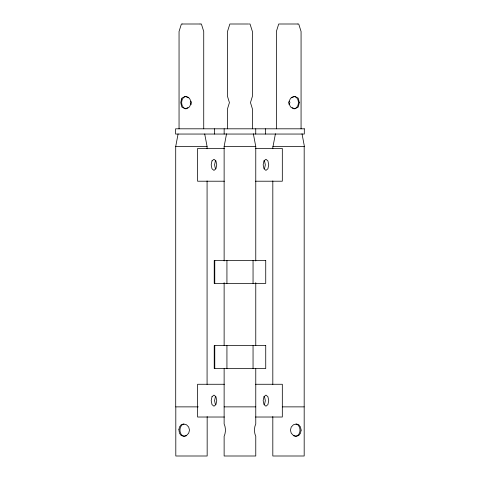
<?xml version="1.0" encoding="UTF-8"?>
<svg xmlns="http://www.w3.org/2000/svg" width="480" height="480" viewBox="0 0 480 480"><rect width="100%" height="100%" fill="white"/><g stroke="black" fill="none" stroke-linecap="round" stroke-linejoin="round"><path stroke-width="0.72" d="M255.768 368.712L255.768 423.954C254.04 427.566 254.04 432.684 255.768 436.296L255.768 456L224.13 456L224.13 436.296C225.852 432.684 225.852 427.566 224.13 423.954L224.13 368.712M224.13 345.516L224.13 282.666M224.13 260.97L224.13 146.49L226.554 133.758M272.814 416.55L272.814 456L304.182 456L304.182 146.49M198.3 406.872L175.71 406.872L175.71 146.49L178.08 133.968M273.018 146.49L275.43 133.758M215.4 160.896L214.59 164.832L215.4 168.774M215.4 396.714L214.59 400.65L215.4 404.586M264.51 168.774L265.326 164.832L264.51 160.896M264.51 404.586L265.326 400.65L264.51 396.714M190.848 101.346L190.224 102.606L191.16 104.49M289.032 104.49L289.968 102.606L289.344 101.346M186.054 96.384C180.186 97.344 180.186 107.868 186.054 108.828L188.028 107.982M291.348 97.512L293.328 96.666M183.93 424.164L182.16 424.782C179.184 427.428 179.184 432.828 182.16 435.468L184.518 436.296M295.428 436.296L297.792 435.468C300.774 432.828 300.774 427.422 297.792 424.782L296.016 424.164M185.112 436.128L186.306 435.798M182.664 24L181.398 24L179.052 31.482L179.052 128.808M182.814 24L199.968 24M200.124 24L201.39 24L203.73 31.482L203.73 128.808M248.598 24L229.866 24L227.502 31.482L227.502 96.384L229.422 102.606L227.502 108.828L227.502 128.808M249.258 24L250.026 24L252.396 31.482L252.396 96.384L250.47 102.606L252.396 108.828L252.396 128.808M297.306 24L278.712 24L276.366 31.482L276.366 128.808M297.486 24L298.722 24L301.068 31.482L301.068 128.808M175.71 146.49L207.078 146.49L207.078 148.74M224.13 146.49L255.768 146.49L255.768 260.97M224.388 148.458L197.592 148.458L197.592 181.212L224.388 181.212M255.522 148.458L282.318 148.458L282.318 181.212L255.522 181.212M224.388 384.27L197.592 384.27L197.592 417.024L224.388 417.024M255.522 384.27L282.318 384.27L282.318 417.024L255.522 417.024M224.13 406.872L255.768 406.872M282.33 406.872L304.182 406.872M293.64 435.798L294.828 436.128M292.008 107.982L293.988 108.828C299.892 107.886 299.892 97.32 293.988 96.384M186.708 96.666L188.682 97.512M302.004 133.758L304.416 146.49L272.814 146.49L272.814 148.74M253.338 133.758L255.768 146.49M204.708 133.968L207.078 146.49M272.814 180.912L272.814 384.426M265.476 128.808L265.476 134.046M255.768 282.666L255.768 345.516M255.738 128.808L255.738 134.046M253.05 260.472L253.05 283.398M253.05 345.624L253.05 368.55M226.932 260.472L226.932 283.398M226.932 345.624L226.932 368.55M224.154 128.808L224.154 134.046M214.77 260.472L214.77 283.398M214.77 345.624L214.77 368.55M214.416 128.808L214.416 134.046M207.078 180.912L207.078 384.426M207.162 416.55L207.162 456L175.806 456L175.806 406.872M178.902 429.69L179.448 433.212L181.17 435.468L183.528 436.296L186.504 435.468L188.682 433.212L189.51 430.128L188.682 427.038L186.504 424.782L183.528 423.954L181.17 424.782L179.448 427.038L178.902 429.69M301.11 430.128L300.504 433.212L298.776 435.468L296.412 436.296L293.43 435.468L291.252 433.212L290.424 430.128L291.252 427.038L293.43 424.782L296.412 423.954L298.776 424.782L300.504 427.038L301.11 430.128M211.998 160.896L211.182 164.832L211.998 168.774L213.966 170.4L215.934 168.774L216.75 164.832L215.934 160.896L213.966 159.264L211.998 160.896M211.998 396.714L211.182 400.65L211.998 404.586L213.966 406.218L215.934 404.586L216.75 400.65L215.934 396.714L213.966 395.082L211.998 396.714M263.976 160.896L263.16 164.832L263.976 168.774L265.944 170.4L267.912 168.774L268.728 164.832L267.912 160.896L265.944 159.264L263.976 160.896M263.976 396.714L263.16 400.65L263.976 404.586L265.944 406.218L267.912 404.586L268.728 400.65L267.912 396.714L265.944 395.082L263.976 396.714M181.518 99.078L180.744 102.606L181.794 107.004L185.172 108.828L189.42 107.004L191.52 102.606L189.42 98.202L185.172 96.384L181.794 98.202L181.518 99.078M299.322 102.606L298.254 107.004L294.858 108.828L290.598 107.004L288.492 102.606L290.598 98.202L294.858 96.384L298.254 98.202L299.322 102.606M304.308 128.808L175.584 128.808L175.584 134.046L304.308 134.046L304.308 128.808M265.734 260.472L214.23 260.472L214.23 283.398L265.734 283.398L265.734 260.472M265.734 345.624L214.23 345.624L214.23 368.55L265.734 368.55L265.734 345.624"/></g></svg>
